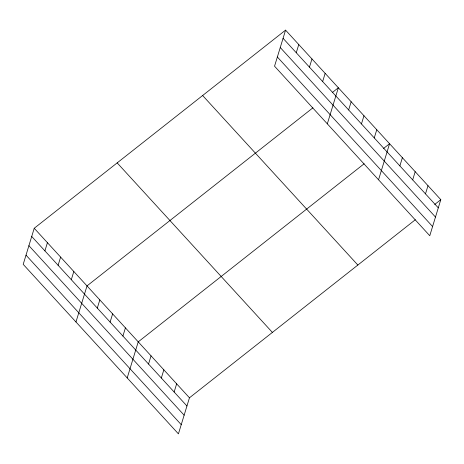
<?xml version="1.0" encoding="UTF-8"?>
<svg xmlns="http://www.w3.org/2000/svg" width="464" height="464" viewBox="0 0 464 464"><rect width="100%" height="100%" fill="white"/><g stroke="black" fill="none" stroke-linecap="round" stroke-linejoin="round"><path stroke-width="0.7" d="M285.575 30.131L274.543 66.201L429.774 235.729L440.8 199.659L285.575 30.131L34.226 228.271L23.2 264.341L178.425 433.869L189.457 397.799L415.361 219.71M44.915 250.879L47.421 242.684M58.11 265.286L60.616 257.091M71.305 279.699L73.811 271.504M75.974 321.981L87.006 285.911L312.916 107.822M97.307 308.09L99.812 299.895M110.113 322.08L112.619 313.884M122.919 336.064L125.425 327.868M127.2 377.928L138.231 341.858L364.141 163.763M148.532 364.037L151.038 355.842M161.339 378.021L163.844 369.825M174.145 392.01L176.651 383.815M296.264 52.734L298.77 44.538M309.459 67.147L311.965 58.951M322.648 81.554L325.154 73.358M327.323 123.842L338.349 87.766L332.27 92.562M348.65 109.951L351.155 101.755M361.456 123.934L363.962 115.739M374.262 137.924L376.768 129.729M378.549 179.783L389.574 143.712L383.49 148.509M399.875 165.892L402.381 157.702M412.682 179.881L415.187 171.686M425.488 193.865L427.994 185.67M434.716 204.45L440.8 199.659M283.069 38.326L438.294 207.855M280.256 47.525L435.481 217.053M277.356 57.002L432.587 226.531M202.629 95.514L357.854 265.043M117.172 162.881L272.397 332.415M34.226 228.271L189.457 397.799M31.72 236.466L186.951 405.994M28.907 245.665L184.138 415.193M26.013 255.142L181.238 424.67"/></g></svg>
